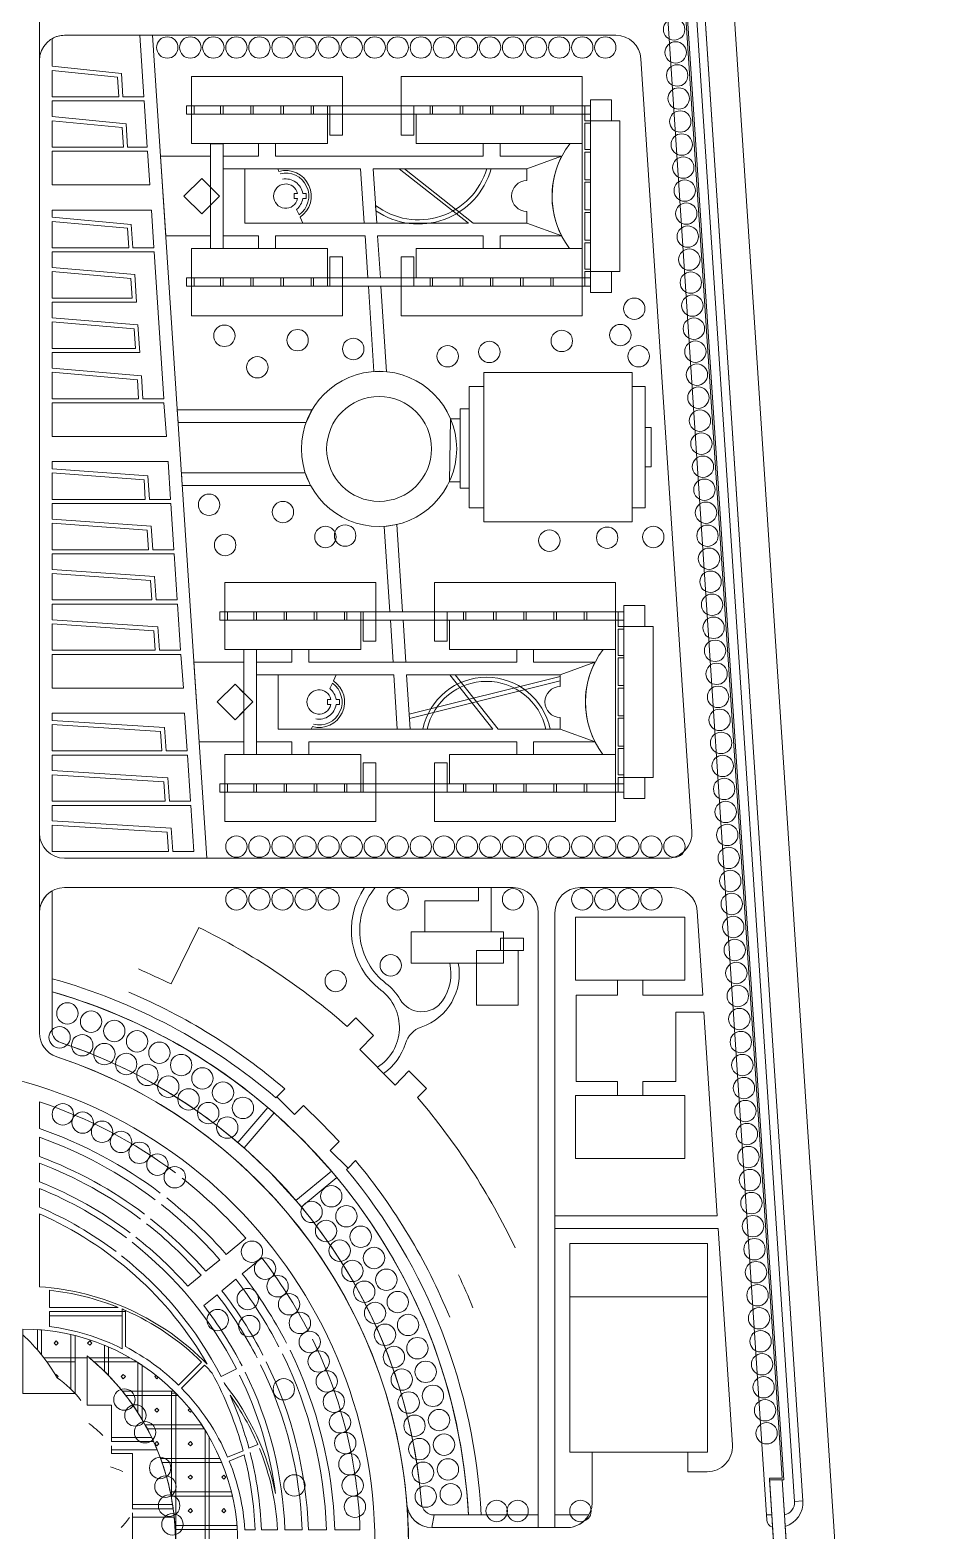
# Model space of a CAD drawing. Header units: metres. Extents: x -15673 to 64769, y -87680 to 34131.
# Drawn here: x 39820 to 61505, y -46309 to -10515 of the extents above; entities that cross this region are included whole.
import ezdxf

# ---------------------------------------------------------------- set-up
doc = ezdxf.new("R2010")
doc.units = ezdxf.units.M
for name, color, linetype, lineweight in [('11', 7, 'Continuous', 13), ('14', 7, 'Continuous', 13), ('16', 7, 'Continuous', 13), ('17', 7, 'Continuous', 13), ('27', 7, 'Continuous', 13), ('29', 7, 'Continuous', 13), ('39', 7, 'Continuous', 13), ('41', 7, 'Continuous', 13), ('42', 7, 'Continuous', 13), ('43', 7, 'Continuous', 13), ('44', 7, 'Continuous', 13), ('9', 7, 'Continuous', 13)]:
    doc.layers.add(name, color=color, linetype=linetype, lineweight=lineweight)

msp = doc.modelspace()

# ---------------------------------------------------------------- linework, layer by layer
at = {"layer": '11'}
for centre in [(55187.102, -10501.859), (43094.091, -10932.124), (43644.091, -10932.124), (44194.091, -10932.124), (44744.091, -10932.124), (45294.091, -10932.124), (45844.091, -10932.124), (46394.091, -10932.124), (46944.091, -10932.124), (47494.091, -10932.124), (48044.091, -10932.124), (48594.091, -10932.124), (49144.091, -10932.124), (49694.091, -10932.124), (50244.091, -10932.124), (50794.091, -10932.124), (51344.091, -10932.124), (51894.091, -10932.124), (52444.091, -10932.124), (52994.091, -10932.124), (53544.091, -10932.124), (55223.266, -11050.668), (55259.429, -11599.478), (55295.592, -12148.288), (55331.756, -12697.098), (55367.919, -13245.908), (55404.082, -13794.717), (55440.245, -14343.527), (55476.409, -14892.337), (55512.572, -15441.147), (55548.735, -15989.957), (55584.899, -16538.767), (54235.188, -17161.466), (55621.062, -17087.576), (53903.188, -17789.466), (55657.225, -17636.386), (44457.188, -17807.466), (46203.188, -17911.466), (47530.188, -18121.466), (52507.188, -17929.466), (49783.188, -18295.466), (50778.188, -18191.466), (54340.188, -18295.466), (55693.388, -18185.196), (45243.188, -18557.466), (55729.552, -18734.006), (55765.715, -19282.816), (55801.878, -19831.625), (55838.042, -20380.435), (55874.205, -20929.245), (55910.368, -21478.055), (44091.188, -21837.466), (45854.188, -22011.466), (55946.532, -22026.865), (44475.188, -22796.466), (46867.188, -22604.466), (47338.188, -22570.466), (52210.188, -22692.466), (53589.188, -22622.466), (54689.188, -22604.466), (55982.695, -22575.675), (56018.858, -23124.484), (56055.021, -23673.294), (56091.185, -24222.104), (56127.348, -24770.914), (56163.511, -25319.724), (56199.675, -25868.533), (56235.838, -26417.343), (56272.001, -26966.153), (56308.164, -27514.963), (56344.328, -28063.773), (56380.491, -28612.583), (56416.654, -29161.392), (56452.818, -29710.202), (44744.091, -29988.124), (45294.091, -29988.124), (45844.091, -29988.124), (46394.091, -29988.124), (46944.091, -29988.124), (47494.091, -29988.124), (48044.091, -29988.124), (48594.091, -29988.124), (49144.091, -29988.124), (49694.091, -29988.124), (50244.091, -29988.124), (50794.091, -29988.124), (51344.091, -29988.124), (51894.091, -29988.124), (52444.091, -29988.124), (52994.091, -29988.124), (53544.091, -29988.124), (54094.091, -29988.124), (54644.091, -29988.124), (55194.091, -29988.124), (56488.981, -30259.012), (56525.144, -30807.822), (44744.091, -31245.124), (45294.091, -31245.124), (45844.091, -31245.124), (46394.091, -31245.124), (46944.091, -31245.124), (48594.091, -31245.124), (51344.091, -31245.124), (52994.091, -31245.124), (53544.091, -31245.124), (54094.091, -31245.124), (54644.091, -31245.124), (56561.308, -31356.632), (56597.471, -31905.441), (56633.634, -32454.251), (48425.091, -32820.124), (56669.797, -33003.061), (47112.963, -33192.665), (56705.961, -33551.871), (40712.039, -33966.06), (41275.956, -34163.383), (56742.124, -34100.681), (40526.629, -34536.693), (41830.453, -34385.807), (41065.132, -34725.124), (41594.638, -34937.524), (42374.412, -34632.885), (42906.739, -34904.119), (56778.287, -34649.491), (42114.082, -35173.467), (43426.36, -35198.963), (56814.451, -35198.3), (42622.418, -35432.477), (43932.231, -35516.822), (43118.621, -35714.032), (43601.692, -36017.566), (44423.331, -35857.057), (56850.614, -35747.11), (40603.105, -36372.818), (44070.66, -36342.467), (44898.672, -36218.983), (56886.777, -36295.92), (41075.877, -36570.26), (44524.578, -36688.082), (41538.951, -36789.483), (41991.324, -37030.014), (56922.94, -36844.73), (42432.017, -37291.332), (56959.104, -37393.54), (42860.074, -37572.87), (43274.569, -37874.018), (56995.267, -37942.349), (47006.703, -38327.014), (57031.43, -38491.159), (46537.604, -38701.108), (47368.629, -38802.355), (46883.218, -39155.026), (57067.594, -39039.969), (47208.12, -39623.993), (47708.864, -39293.455), (57103.757, -39588.779), (45113.328, -39649.687), (48026.723, -39799.325), (45428.758, -40053.419), (47511.654, -40107.065), (48321.567, -40318.947), (57139.92, -40137.589), (45725.064, -40471.391), (47793.209, -40603.268), (57176.084, -40686.399), (45015.13, -40778.483), (46001.602, -40902.695), (48592.8, -40851.273), (44297.13, -41280.483), (46257.774, -41346.398), (48052.219, -41111.604), (48839.879, -41395.233), (57212.247, -41235.208), (45050.13, -41423.483), (48288.162, -41631.048), (46493.025, -41801.539), (49062.303, -41949.729), (57248.41, -41784.018), (46706.846, -42267.132), (48500.562, -42160.554), (57284.573, -42332.828), (46898.774, -42742.17), (48688.992, -42699.057), (49259.626, -42513.647), (42071.149, -43174.514), (45875.13, -42929.483), (49431.451, -43085.849), (57320.737, -42881.638), (42334.583, -43554.634), (47068.392, -43225.622), (48853.073, -43245.471), (57356.9, -43430.448), (47215.334, -43716.442), (48992.474, -43798.697), (49577.431, -43665.184), (42565.727, -43955.211), (47339.281, -44213.568), (49697.271, -44250.486), (57393.063, -43979.257), (49106.914, -44357.62), (42925.062, -44806.664), (47439.965, -44715.921), (49196.162, -44921.114), (49790.732, -44840.574), (43050.797, -45251.726), (46127.13, -45223.483), (47517.168, -45222.416), (43139.35, -45705.65), (49260.04, -45488.045), (49857.625, -45434.261), (47570.723, -45731.953), (50952.28, -45831.856), (51452.28, -45831.856), (52952.28, -45831.856), (43218.526, -46150.501)]:
    msp.add_circle(centre, 255.324, dxfattribs=at)
at = {"layer": '14'}
for p, q in [((40284.974, -40977.645), (40284.974, -40877.645)), ((41925.973, -40977.645), (40284.974, -40977.645))]:
    msp.add_line(p, q, dxfattribs=at)
for points in [[(53531.628, 18899.096), (53157.186, 18952.033), (53157.186, 18592.883), (53635.706, 18114.363), (55719.428, -13488.071), (57803.15, -45090.506)], [(58059.183, -45607.908), (55936.522, -13414.919), (53813.861, 18778.069)], [(53596.782, 18096.718), (55678.604, -13476.894), (57760.426, -45050.506), (57459.775, -45050.506), (57632.337, -47667.645)], [(40644.974, -10641.275), (42441.876, -10641.275), (42538.555, -12107.549), (42037.47, -12107.549), (42000.769, -11550.932), (40344.974, -11377.168), (40344.974, -10721.66)], [(41763.76, -44077.645), (41763.76, -44177.645), (42769.571, -44177.645)], [(41763.76, -44277.645), (41763.76, -44377.645), (42856.845, -44377.645)], [(57803.15, -45090.506), (57763.064, -45090.506), (57817.887, -45921.975)], [(42267.76, -45677.645), (42267.76, -45777.645), (43235.649, -45777.645)], [(42267.76, -45877.645), (42267.76, -45977.645), (43259.464, -45977.646)]]:
    msp.add_lwpolyline(points, dxfattribs=at)
for points in [[(40344.974, -12577.238), (40344.974, -12207.549), (42545.149, -12207.549), (42617.678, -13307.549), (42148.27, -13307.549), (42111.531, -12750.344)], [(40344.974, -13407.549), (42624.272, -13407.549), (42677.02, -14207.549), (40344.974, -14207.549)], [(40344.974, -14980.97), (40344.974, -14807.549), (42716.581, -14807.549), (42775.923, -15707.549), (42271.177, -15707.549), (42234.62, -15153.11)], [(40344.974, -18577.329), (40344.974, -18207.549), (42439.676, -18207.549), (42396.263, -17549.123), (40344.974, -17377.367), (40344.974, -17007.549), (42360.554, -17007.549), (42317.16, -16349.426), (40344.974, -16177.337), (40344.974, -15803.896), (42782.276, -15803.896), (43013.291, -19307.549), (42512.205, -19307.549), (42476.437, -18765.081)], [(40344.974, -19407.552), (43013.291, -19408.357), (43072.633, -20207.549), (40344.974, -20207.549)], [(40344.974, -20977.438), (40344.974, -20807.549), (43112.194, -20807.549), (43171.536, -21707.549), (42670.45, -21707.549), (42633.579, -21148.338)], [(40344.974, -22177.457), (40344.974, -21807.549), (43178.13, -21807.549), (43250.659, -22907.549), (42749.573, -22907.549), (42712.686, -22348.111)], [(40344.974, -23007.549), (43257.252, -23007.549), (43329.781, -24107.549), (42828.696, -24107.549), (42791.795, -23547.899), (40344.974, -23377.474)], [(40344.974, -24577.49), (40344.974, -24207.549), (43336.375, -24207.549), (43408.904, -25307.549), (42907.818, -25307.549), (42870.904, -24747.701)], [(40344.974, -25407.549), (43415.498, -25407.549), (43478.335, -26207.549), (40344.974, -26207.549)], [(40344.974, -26977.517), (40344.974, -26807.549), (43507.807, -26807.549), (43567.149, -27707.549), (43066.064, -27707.549), (43029.126, -27147.339)], [(40344.974, -28177.528), (40344.974, -27807.549), (43573.743, -27807.549), (43646.272, -28907.549), (43143.989, -28907.549), (43107.04, -28347.176)], [(40344.974, -29007.549), (43652.865, -29007.549), (43725.394, -30107.549), (43224.309, -30107.549), (43187.35, -29547.018), (40344.974, -29377.539)], [(40284.974, -41177.645), (42014.974, -41177.645), (42014.974, -41077.645), (40284.974, -41077.645)]]:
    msp.add_lwpolyline(points, close=True, dxfattribs=at)
msp.add_circle((48147.779, -20505.298), 1250.943, dxfattribs=at)
for centre, radius, start, end in [((40644.974, -11241.275), 600, 90, 120), ((39644.974, -46627.645), 6093.066, 68.01525, 70.68175), ((37607.634, -46549.197), 5680.655, 24.67549, 25.79052), ((37607.634, -46549.197), 5680.655, 22.47444, 23.57036), ((37607.634, -46549.197), 5680.655, 7.80609, 8.82543), ((57759.833, -45627.645), 300, 281.15787, 3.77235), ((37607.634, -46549.197), 5680.655, 5.7745, 6.78922)]:
    msp.add_arc(centre, radius, start, end, dxfattribs=at)
at = {"layer": '16'}
for p, q in [((40044.974, -11241.275), (40044.974, -29665.846)), ((48064.424, -14697.976), (48072.973, -14827.264)), ((52227.283, -27189.549), (52125.126, -27189.549)), ((40644.974, -30265.846), (44036.483, -30265.846)), ((40344.974, -34378.877), (40344.974, -31046.231)), ((48054.128, -30965.846), (47803.344, -30965.846)), ((40344.974, -33449.994), (40344.974, -33138.372)), ((52343.73, -45927.645), (53152.803, -45927.645)), ((57394.788, -46040.804), (57387.327, -45927.645)), ((57836.288, -46201.045), (57817.887, -45921.975))]:
    msp.add_line(p, q, dxfattribs=at)
for points in [[(53813.861, 18778.069), (55936.522, -13414.919), (58059.183, -45607.908)], [(58059.183, -45607.908), (58258.316, -45588.17), (56150.584, -13621.594), (54042.851, 18344.983)], [(44036.483, -30265.846), (42742.527, -10641.275), (40644.974, -10641.275)], [(52501.948, -13525.282), (51674.744, -13825.282), (51674.744, -14107.048)], [(51674.744, -14843.515), (51674.744, -15125.282), (52506.185, -15425.282)], [(53297.411, -25589.549), (52470.207, -25889.549), (52470.207, -26171.316)], [(52470.207, -26907.782), (52470.207, -27189.549), (53301.649, -27489.549)], [(45684.588, -35977.074), (45709.057, -35952.605), (46133.321, -36376.869), (46345.589, -36164.601), (46777.693, -36584.505), (47191.725, -37022.238), (46980.736, -37236.18), (47407.939, -37657.485), (47371.784, -37687.486)], [(52633.188, -46227.645), (52343.73, -46227.645), (52343.73, -45927.645)], [(57387.327, -45927.645), (57517.609, -45927.645), (57536.833, -46219.195)]]:
    msp.add_lwpolyline(points, dxfattribs=at)
for points in [[(44428.625, -13525.282), (45274.744, -13525.282), (45274.744, -13225.282), (45674.744, -13225.282), (45674.744, -13525.282), (50634.744, -13525.282), (50634.744, -13225.282), (51034.744, -13225.282), (51034.744, -13525.282), (52501.948, -13525.282), (51674.744, -13825.282), (48006.717, -13825.282), (48092.679, -15125.282), (47792.024, -15125.282), (47706.061, -13825.282), (44428.625, -13825.282)], [(42932.686, -13525.282), (44128.625, -13525.282), (44128.625, -14265.219), (43916.493, -14053.087), (43492.229, -14477.351), (43916.493, -14901.615), (44128.625, -14689.483), (44128.625, -15425.282), (43057.963, -15425.282)], [(51674.744, -15125.282), (52506.185, -15425.282), (51034.744, -15425.282), (51034.744, -15725.282), (50634.744, -15725.282), (50634.744, -15425.282), (48111.862, -15425.282), (48178.779, -16427.351), (47878.124, -16427.351), (47811.862, -15425.282), (45674.744, -15425.282), (45674.744, -15725.282), (45274.744, -15725.282), (45274.744, -15425.282), (44428.625, -15425.282), (44428.625, -13825.282), (44948.184, -13825.282), (44948.184, -15125.282), (50283.031, -15125.282), (48628.099, -13825.282), (48754.038, -13825.282), (50390.823, -15125.282)], [(48025.651, -18658.389), (48326.612, -18663.015), (48192.004, -16627.351), (47891.349, -16627.351)], [(43331.596, -19575.282), (46547.447, -19575.282), (46407.356, -19875.282), (43351.376, -19875.282)], [(50084.592, -19787.565), (49853.9, -19787.565), (49825.291, -21287.565), (50084.592, -21287.565)], [(43430.499, -21075.282), (46386.782, -21075.282), (46514.035, -21375.282), (43450.279, -21375.282)], [(48269.906, -22352.208), (48567.637, -22307.993), (48705.144, -24387.48), (48404.488, -24387.48)], [(48483.975, -25589.549), (48784.631, -25589.549), (48718.369, -24587.48), (48417.713, -24587.48)], [(45224.088, -25589.549), (46070.207, -25589.549), (46070.207, -25289.549), (46470.207, -25289.549), (46470.207, -25589.549), (51430.207, -25589.549), (51430.207, -25289.549), (51830.207, -25289.549), (51830.207, -25589.549), (53297.411, -25589.549), (52470.207, -25889.549), (48804.468, -25889.549), (48890.431, -27189.549), (48582.091, -27189.549), (48496.128, -25889.549), (45224.088, -25889.549)], [(43728.149, -25589.549), (44924.088, -25589.549), (44924.088, -26327.417), (44711.956, -26115.285), (44287.692, -26539.549), (44711.956, -26963.813), (44924.088, -26751.681), (44924.088, -27489.549), (43853.427, -27489.549)], [(52470.207, -27189.549), (53301.649, -27489.549), (51830.207, -27489.549), (51830.207, -27789.549), (51430.207, -27789.549), (51430.207, -27489.549), (46470.207, -27489.549), (46470.207, -27789.549), (46070.207, -27789.549), (46070.207, -27489.549), (45224.088, -27489.549), (45224.088, -25889.549), (45743.647, -25889.549), (45743.647, -27189.549), (50864.524, -27189.549), (49839.406, -25889.549), (49965.344, -25889.549), (50990.462, -27189.549)], [(48866.827, -26832.594), (52470.207, -25928.676), (52470.207, -26031.774), (48873.533, -26934.01)], [(50518.827, -30965.846), (50518.827, -31279.985), (49237.074, -31279.985), (49237.074, -32017.94), (50818.827, -32017.94), (50818.827, -30965.846)], [(45491.905, -36207.033), (44777.8, -37043.724), (44928.895, -37174.77), (45644.031, -36336.87)], [(47013.202, -37725.151), (46165.472, -38428.605), (46294.41, -38581.502), (47140.918, -37879.061)], [(49459.222, -45927.645), (49409.071, -46225.26), (51943.73, -46227.645), (51943.73, -45927.645)]]:
    msp.add_lwpolyline(points, close=True, dxfattribs=at)
for centre, radius in [((48147.778, -20505.298), 1850.943), ((36598.04, -46627.645), 11450)]:
    msp.add_circle(centre, radius, dxfattribs=at)
for centre, radius, start, end in [((40644.974, -11241.275), 600, 90, 180), ((54357.164, -14471.148), 2082.425, 152.98562, 207.26998), ((49087.746, -13343.577), 1697.524, 232.92697, 343.51471), ((49087.746, -13343.577), 1797.524, 235.62967, 344.45575), ((51674.744, -14475.282), 368.233, 90, 270), ((55152.628, -26535.416), 2082.425, 152.98562, 207.26998), ((50710.559, -27495.397), 1547.253, 11.40082, 168.59918), ((50710.559, -27495.397), 1447.253, 12.20031, 167.7997), ((52470.207, -26539.549), 368.233, 90, 270), ((40644.974, -29665.846), 600, 180, 270), ((40644.974, -31565.846), 600, 120, 180), ((49279.288, -31984.761), 1793.488, 145.38084, 232.64907), ((49279.288, -31984.761), 1593.488, 140.25112, 232.64908), ((48717.525, -33021.582), 1343.575, 288.99512, 10.8817), ((48717.525, -33021.582), 1143.575, 325.75657, 12.81465), ((36598.04, -46627.645), 14000, 49.53081, 74.47623), ((47510.368, -34302.524), 1322.178, 30.48228, 52.64908), ((36598.04, -46627.645), 13700, 2.9288, 74.12743), ((47510.368, -34302.524), 1122.178, 302.33908, 52.64908), ((49166.874, -33327.457), 600, 210.48228, 325.75657), ((49350.135, -34859.322), 600, 108.99512, 163.16176), ((40644.974, -34431.547), 600, 180, 251.643), ((40644.974, -34378.877), 300, 179.99999, 251.7167), ((36598.04, -46627.645), 12600, 4.44599, 71.7167), ((47510.368, -34302.524), 1322.178, 304.24742, 343.16176), ((36598.04, -46627.646), 12250, 4.46333, 71.64302), ((36598.04, -46627.645), 14000, 2.86598, 39.68622), ((49409.071, -45627.645), 600, 184.46333, 270.00001), ((49459.222, -45627.646), 300, 184.44594, 270.00004), ((57759.833, -45627.645), 300, 281.15787, 3.77234), ((57659.616, -45627.645), 600, 287.12473, 3.77237), ((52633.188, -45627.645), 600, 270, 330), ((57594.355, -46027.645), 200, 183.77236, 253.28505)]:
    msp.add_arc(centre, radius, start, end, dxfattribs=at)
at = {"layer": '17'}
for p, q in [((40344.974, -33449.994), (40344.974, -34378.877)), ((40044.974, -36076.406), (40044.974, -36709.548)), ((44777.8, -37043.724), (45491.905, -36207.033)), ((40044.974, -37379.102), (40044.974, -36921.531)), ((40044.974, -37979.25), (40044.974, -37539.354)), ((47140.918, -37879.061), (46294.41, -38581.502)), ((40044.974, -38585.186), (40044.974, -38140.935)), ((44967.228, -39329.927), (44501.211, -39714.621)), ((44346.909, -39841.996), (44015.152, -40115.859)), ((45349.194, -39792.639), (44883.176, -40177.333)), ((43899.419, -40211.395), (43583.076, -40472.535)), ((44728.874, -40304.708), (44397.117, -40578.571)), ((40284.974, -40568.284), (40284.974, -40568.284)), ((44281.385, -40674.108), (43965.041, -40935.247)), ((44744.472, -42439.418), (44379.839, -42626.882)), ((45255.099, -44249.736), (45043.043, -44337.572)), ((49459.222, -45927.645), (50280.146, -45927.645)), ((45727.98, -46277.645), (45341.038, -46277.646)), ((46311.737, -46277.645), (45901.459, -46277.646)), ((46892.092, -46277.645), (46461.833, -46277.646)), ((47692.521, -46277.645), (47092.205, -46277.646))]:
    msp.add_line(p, q, dxfattribs=at)
for points in [[(40344.974, -11477.717), (40344.974, -12107.549), (41937.253, -12107.549), (41906.529, -11641.592)], [(40344.974, -12677.717), (40344.974, -13307.549), (42048.053, -13307.549), (42017.33, -12841.592)], [(40344.974, -15077.717), (40344.974, -15707.549), (42174.62, -15707.549), (42143.897, -15241.592)], [(40344.974, -16277.717), (40344.974, -16907.549), (42253.743, -16907.549), (42223.02, -16441.592)], [(40344.974, -17477.717), (40344.974, -18107.549), (42332.865, -18107.549), (42302.142, -17641.592)], [(40344.974, -18677.717), (40344.974, -19307.549), (42411.988, -19307.549), (42382.293, -18857.175)], [(40344.974, -21077.717), (40344.974, -21707.549), (42570.233, -21707.549), (42539.51, -21241.592)], [(40344.974, -22277.717), (40344.974, -22907.549), (42649.356, -22907.549), (42618.633, -22441.592)], [(40344.974, -23477.717), (40344.974, -24107.549), (42728.479, -24107.549), (42697.755, -23641.592)], [(40344.974, -24677.717), (40344.974, -25307.549), (42807.601, -25307.549), (42776.878, -24841.592)], [(40344.974, -27077.717), (40344.974, -27707.549), (42965.846, -27707.549), (42935.123, -27241.592)], [(40344.974, -28277.717), (40344.974, -28907.549), (43043.772, -28907.549), (43013.049, -28441.592)], [(40344.974, -29477.717), (40344.974, -30107.549), (43124.092, -30107.549), (43093.369, -29641.592)]]:
    msp.add_lwpolyline(points, close=True, dxfattribs=at)
for points in [[(40284.974, -40568.284), (40284.974, -40977.645), (41925.973, -40977.645)], [(40284.974, -41433.862), (40284.974, -41077.645), (42014.974, -41077.645), (42014.974, -41962.018)], [(42094.974, -41048.85), (42094.974, -41077.645), (42014.974, -41077.645), (42014.974, -41014.397)], [(42722.444, -44077.645), (41763.76, -44077.645), (41763.76, -43310.466), (41179.76, -43310.466), (41179.76, -42132.211), (41179.76, -42132.211)], [(42856.845, -44377.645), (41763.76, -44377.645), (41763.76, -44462.466), (42267.76, -44462.466), (42267.76, -45677.645), (43221.033, -45677.645)], [(43241.39, -47277.645), (42267.76, -47277.645), (42267.76, -45977.645), (43259.464, -45977.646)]]:
    msp.add_lwpolyline(points, dxfattribs=at)
msp.add_circle((45725.064, -40471.39), 255.324, dxfattribs=at)
for centre, radius, start, end in [((36598.04, -46627.645), 13700, 49.51965, 74.12743), ((40644.974, -34378.877), 300, 180, 251.71669), ((36598.04, -46627.645), 12600, 49.51965, 71.71669), ((36598.04, -46627.645), 11100, 52.9228, 71.90855), ((36598.04, -46627.645), 10500, 52.9228, 70.83563), ((36598.04, -46627.645), 10300, 52.9228, 70.44852), ((36598.04, -46627.645), 9870, 52.9228, 69.55957), ((36598.04, -46627.645), 9720, 52.9228, 69.22967), ((36240.396, -47037.096), 11642.94, 41.44958, 51.73004), ((36598.04, -46627.645), 13700, 2.9288, 39.68622), ((36598.04, -46627.645), 9310, 52.9228, 68.26959), ((36598.04, -46627.645), 9160, 52.9228, 67.89514), ((36598.04, -46627.645), 8750, 52.9228, 66.80041), ((36598.04, -46627.645), 10300, 41.20849, 51.87037), ((36598.04, -46627.645), 10500, 41.17669, 51.87037), ((36598.04, -46627.645), 12600, 4.44599, 39.68622), ((36598.04, -46627.645), 9720, 41.30811, 51.87037), ((36598.04, -46627.645), 9870, 41.28122, 51.87037), ((36598.04, -46627.645), 9310, 41.38603, 51.87037), ((36598.04, -46627.645), 9160, 27.20851, 51.87037), ((36598.04, -46627.645), 8750, 27.20851, 51.87037), ((36075.002, -46935.146), 11705.812, 27.37653, 37.60162), ((36598.04, -46627.645), 10300, 27.20851, 37.8704), ((36598.04, -46627.645), 10500, 27.20851, 37.9022), ((39644.974, -46627.645), 6093.066, 68.01525, 83.97068), ((36598.04, -46627.645), 9720, 27.20851, 37.77077), ((36598.04, -46627.645), 9870, 27.20851, 37.79766), ((39644.974, -46627.645), 6093.066, 66.2907, 67.10978), ((36598.04, -46627.645), 9310, 27.20852, 37.69286), ((39644.974, -46627.645), 5233.066, 63.07079, 82.97518), ((36598.04, -46627.645), 11100, 1.80692, 26.15608), ((37607.634, -46549.197), 5680.655, 25.79052, 51.03667), ((36598.04, -46627.645), 10300, 1.94732, 26.15608), ((36598.04, -46627.645), 10500, 1.91021, 26.15608), ((36598.04, -46627.645), 9160, 7.60231, 26.15608), ((36598.04, -46627.645), 9310, 2.15448, 26.15608), ((36598.04, -46627.645), 9720, 2.06356, 26.15608), ((36598.04, -46627.645), 9870, 2.03219, 26.15608), ((36598.041, -46627.645), 8750, 25.84964, 26.15609), ((39644.974, -46627.645), 6153.066, 11.35856, 38.31844), ((36598.04, -46627.645), 8750, 15.1723, 23.97521), ((39626.421, -46639.137), 6114.839, 23.00146, 35.6852), ((37607.634, -46549.197), 5680.655, 8.82543, 22.47444), ((39636.42, -46628.92), 6101.679, 3.30035, 22.01081), ((36598.04, -46627.645), 8750, 2.29244, 14.51159), ((49459.222, -45627.645), 300, 184.44599, 270), ((37607.634, -46549.197), 5680.655, 352.63249, 5.7745)]:
    msp.add_arc(centre, radius, start, end, dxfattribs=at)
at = {"layer": '27'}
for points in [[(43554.744, -12325.282), (53194.744, -12325.282), (53194.744, -12525.282), (43554.744, -12525.282)], [(53054.744, -12677.351), (53194.744, -12677.351), (53194.744, -12325.282), (53054.744, -12325.282)], [(53054.744, -12737.351), (53194.744, -12737.351), (53194.744, -13367.351), (53054.744, -13367.351)], [(53054.744, -13427.351), (53194.744, -13427.351), (53194.744, -14087.351), (53054.744, -14087.351)], [(53054.744, -14147.351), (53194.744, -14147.351), (53194.744, -14807.351), (53054.744, -14807.351)], [(53054.744, -14867.351), (53194.744, -14867.351), (53194.744, -15527.351), (53054.744, -15527.351)], [(53194.744, -15587.351), (53054.744, -15587.351), (53054.744, -16217.351), (53194.744, -16217.351)], [(43554.744, -16427.351), (53194.744, -16427.351), (53194.744, -16627.351), (43554.744, -16627.351)], [(53054.744, -16277.351), (53194.744, -16277.351), (53194.744, -16627.351), (53054.744, -16627.351)], [(44350.207, -24387.48), (53990.207, -24387.48), (53990.207, -24587.48), (44350.207, -24587.48)], [(53850.207, -24739.549), (53990.207, -24739.549), (53990.207, -24387.48), (53850.207, -24387.48)], [(53850.207, -24799.549), (53990.207, -24799.549), (53990.207, -25429.549), (53850.207, -25429.549)], [(53850.207, -25489.549), (53990.207, -25489.549), (53990.207, -26149.549), (53850.207, -26149.549)], [(53850.207, -26209.549), (53990.207, -26209.549), (53990.207, -26869.549), (53850.207, -26869.549)], [(53850.207, -26929.549), (53990.207, -26929.549), (53990.207, -27589.549), (53850.207, -27589.549)], [(53990.207, -27649.549), (53850.207, -27649.549), (53850.207, -28279.549), (53990.207, -28279.549)], [(44350.207, -28489.549), (53990.207, -28489.549), (53990.207, -28689.549), (44350.207, -28689.549)], [(53850.207, -28339.549), (53990.207, -28339.549), (53990.207, -28689.549), (53850.207, -28689.549)]]:
    msp.add_lwpolyline(points, close=True, dxfattribs=at)
at = {"layer": '29'}
for p, q in [((40044.974, -38748.645), (40044.974, -40487.594)), ((43366.358, -42835.551), (43914.298, -42280.53)), ((44534.769, -44548.103), (44903.3, -44395.456)), ((44928.925, -44493.081), (44572.741, -44640.617)), ((44946.734, -46277.63), (45190.915, -46277.645))]:
    msp.add_line(p, q, dxfattribs=at)
for points in [[(46204.034, -14415.282), (46125.124, -14415.282), (46125.124, -14535.282), (46204.034, -14535.282)], [(46999.498, -26479.549), (46920.588, -26479.549), (46920.588, -26599.549), (46999.498, -26599.549)], [(42094.944, -41048.918), (42094.974, -41048.85), (42094.974, -41913.181)], [(43985.116, -42351.125), (43985.462, -42350.785), (43437.461, -42905.868)]]:
    msp.add_lwpolyline(points, dxfattribs=at)
for centre, radius, start, end in [((45920.914, -14475.282), 289.408, 11.96534, 348.03466), ((46716.378, -26539.549), 289.408, 11.96534, 348.03466), ((36598.04, -46627.645), 8600, 30.00533, 66.37141), ((39644.974, -46627.645), 6153.066, 44.34292, 86.27267), ((39644.974, -46627.645), 6092.992, 45.51727, 66.2907), ((39644.974, -46627.645), 5313.066, 45.5392, 62.54012), ((39644.974, -46627.645), 6093.066, 42.09787, 44.57696), ((36598.04, -46627.645), 8600, 15.04377, 28.35773), ((39644.974, -46627.645), 5313.623, 23.03918, 44.46086), ((39644.974, -46627.645), 5313.302, 3.77711, 21.96082), ((36598.04, -46627.645), 8600, 2.33245, 14.37133)]:
    msp.add_arc(centre, radius, start, end, dxfattribs=at)
at = {"layer": '39'}
msp.add_line((43188.865, -33264.598), (43845.192, -31915.787), dxfattribs=at)
for points in [[(43674.744, -11625.282), (47274.744, -11625.282), (47274.744, -12325.282), (43674.744, -12325.282)], [(52994.744, -11625.282), (48674.744, -11625.282), (48674.744, -12325.282), (52994.744, -12325.282)], [(53194.744, -12325.282), (52994.744, -12325.282), (52994.744, -16427.351), (53194.744, -16427.351)], [(53194.744, -12177.351), (53694.744, -12177.351), (53694.744, -12677.351), (53194.744, -12677.351)], [(53894.744, -16277.351), (53194.744, -16277.351), (53194.744, -12677.351), (53894.744, -12677.351)], [(43674.744, -15727.351), (46914.744, -15727.351), (46914.744, -16427.351), (43674.744, -16427.351)], [(52994.744, -15727.351), (49034.744, -15727.351), (49034.744, -16427.351), (52994.744, -16427.351)], [(53194.744, -16777.351), (53694.744, -16777.351), (53694.744, -16277.351), (53194.744, -16277.351)], [(50649.547, -22245.693), (54188.067, -22245.693), (54188.067, -18679.552), (50649.547, -18679.552)], [(50294.603, -19012.623), (50649.547, -19012.623), (50649.547, -21912.623), (50294.603, -21912.623)], [(54494.603, -19012.623), (54188.067, -19012.623), (54188.067, -21912.623), (54494.603, -21912.623)], [(50084.592, -19548.165), (50294.603, -19548.165), (50294.603, -21437.113), (50084.592, -21437.113)], [(54640.916, -19993.54), (54494.603, -19993.54), (54494.603, -20931.705), (54640.916, -20931.705)], [(44470.207, -23687.48), (48070.207, -23687.48), (48070.207, -24387.48), (44470.207, -24387.48)], [(53790.207, -23687.48), (49470.207, -23687.48), (49470.207, -24387.48), (53790.207, -24387.48)], [(53990.207, -24239.549), (54490.207, -24239.549), (54490.207, -24739.549), (53990.207, -24739.549)], [(53990.207, -24387.48), (53790.207, -24387.48), (53790.207, -28489.549), (53990.207, -28489.549)], [(54690.207, -28339.549), (53990.207, -28339.549), (53990.207, -24739.549), (54690.207, -24739.549)], [(44470.207, -27789.549), (47710.207, -27789.549), (47710.207, -28489.549), (44470.207, -28489.549)], [(53790.207, -27789.549), (49830.207, -27789.549), (49830.207, -28489.549), (53790.207, -28489.549)], [(53990.207, -28839.549), (54490.207, -28839.549), (54490.207, -28339.549), (53990.207, -28339.549)], [(52834.585, -33171.015), (55444.039, -33171.015), (55444.039, -31671.015), (52834.585, -31671.015)], [(48911.947, -32017.94), (51115.121, -32017.94), (51115.121, -32767.94), (48911.947, -32767.94)], [(51043.173, -32168.382), (51589.998, -32168.382), (51589.998, -32468.382), (51043.173, -32468.382)], [(51461.947, -32468.382), (50475.204, -32468.382), (50475.204, -33766.871), (51461.947, -33766.871)], [(52834.585, -37426.088), (55444.039, -37426.088), (55444.039, -35926.088), (52834.585, -35926.088)], [(52697.13, -40726.466), (55982.13, -40726.466), (55982.13, -39455.044), (52697.13, -39455.044)], [(57763.064, -45090.506), (57930.351, -47627.645), (57629.7, -47627.645), (57462.412, -45090.506)]]:
    msp.add_lwpolyline(points, close=True, dxfattribs=at)
for points in [[(47386.182, -34275.48), (47589.845, -34071.817), (48014.109, -34496.081), (47688.736, -34825.758), (48532.569, -35675.539), (48854.36, -35336.332), (49278.634, -35760.606), (49067.225, -35974.973)], [(47586.473, -37476.452), (47407.939, -37657.485), (46980.736, -37236.18), (47191.725, -37022.238), (46777.693, -36584.505), (46345.589, -36164.601), (46133.321, -36376.869), (45709.057, -35952.605), (45897.371, -35764.291)]]:
    msp.add_lwpolyline(points, dxfattribs=at)
for centre, radius, start, end in [((36598.041, -46627.644), 16399.998, 48.86667, 63.77486), ((27870.513, -65694.399), 35865.637, 64.7161, 66.09341), ((36598.041, -46627.644), 14299.998, 49.43556, 67.03245), ((36598.037, -46627.647), 16400.004, 25.54496, 40.50792), ((36598.038, -46627.647), 14300.003, 22.25725, 39.78761), ((36598.121, -46627.61), 14899.912, 22.25724, 25.54497), ((36745.504, -44783.31), 4285.457, 29.72775, 47.42276), ((39107.085, -44658.016), 2418.338, 37.15015, 55.78378), ((39644.996, -45931.173), 2696.108, 44.78527, 54.18622), ((39644.994, -51000.336), 6562.777, 68.66732, 71.36981), ((39644.98, -44001.496), 3236.32, 316.53296, 322.0605)]:
    msp.add_arc(centre, radius, start, end, dxfattribs=at)
at = {"layer": '41'}
for points in [[(40894.974, -42176.751), (40794.974, -42176.751), (40794.974, -42276.751), (40894.974, -42276.751)], [(41694.974, -42176.751), (41594.974, -42176.751), (41594.974, -42276.751), (41694.974, -42276.751)], [(42494.974, -42976.751), (42394.974, -42976.751), (42394.974, -43076.751), (42494.974, -43076.751)], [(43253.207, -42976.751), (43194.974, -42976.751), (43194.974, -43076.751), (43294.974, -43076.751), (43294.974, -43018.508)], [(43294.974, -43776.751), (43194.974, -43776.751), (43194.974, -43876.751), (43294.974, -43876.751)], [(43294.974, -44576.751), (43194.974, -44576.751), (43194.974, -44676.751), (43294.974, -44676.751)], [(44094.974, -44576.751), (43994.974, -44576.751), (43994.974, -44676.751), (44094.974, -44676.751)], [(43294.974, -45376.751), (43194.974, -45376.751), (43194.974, -45476.751), (43294.974, -45476.751)], [(44094.974, -45376.751), (43994.974, -45376.751), (43994.974, -45476.751), (44094.974, -45476.751)], [(44094.974, -46176.751), (43994.974, -46176.751), (43994.974, -46276.751), (44094.974, -46276.751)]]:
    msp.add_lwpolyline(points, close=True, dxfattribs=at)
at = {"layer": '42'}
for points in [[(40094.974, -41514.342), (39994.974, -41506.525), (39994.974, -41989.372), (40094.974, -42110.073)], [(40444.974, -41776.751), (40394.974, -41826.751), (40444.974, -41876.751), (40494.974, -41826.751)], [(40894.974, -41649.104), (40794.974, -41625.059), (40794.974, -42926.141), (40894.974, -43029.578)], [(41244.974, -41776.751), (41194.974, -41826.751), (41244.974, -41876.751), (41294.974, -41826.751)], [(40894.974, -42176.751), (40147.121, -42176.751), (40221.466, -42276.751), (40894.974, -42276.751)], [(42201.908, -42176.751), (41234.144, -42176.751), (41351.437, -42276.751), (42368.592, -42276.751)], [(41694.974, -41921.706), (41694.974, -42604.136), (41594.974, -42503.091), (41594.974, -41879.396)], [(40444.974, -42576.751), (40494.974, -42626.751), (40464.89, -42656.835), (40428.859, -42592.867)], [(42044.974, -42576.751), (41994.974, -42626.751), (42044.974, -42676.751), (42094.974, -42626.751)], [(42494.974, -42358.469), (42494.974, -43653.725), (42394.974, -43491.219), (42394.974, -42293.378)], [(42879.683, -42642.043), (42844.974, -42676.751), (42794.974, -42626.751), (42824.132, -42597.593)], [(43253.207, -42976.751), (42024.362, -42976.751), (42103.407, -43076.751), (43351.66, -43076.751)], [(43294.974, -43018.508), (43194.974, -43018.508), (43194.974, -45523.779), (43221.033, -45677.645), (43235.649, -45777.645), (43248.456, -45877.645), (43259.464, -45977.645), (43276.067, -46176.751), (43294.974, -46627.645)], [(42844.974, -43376.751), (42794.974, -43426.751), (42844.974, -43476.751), (42894.974, -43426.751)], [(43629.776, -43391.95), (43594.974, -43426.751), (43644.974, -43476.751), (43674.238, -43447.488)], [(43913.554, -43776.751), (42565.799, -43776.751), (42620.406, -43876.751), (43978.674, -43876.751)], [(44094.974, -44069.156), (43994.974, -43902.6), (43994.974, -49352.691), (44094.974, -49186.135)], [(42844.974, -44176.751), (42794.974, -44226.751), (42844.974, -44276.751), (42894.974, -44226.751)], [(43644.974, -44176.751), (43594.974, -44226.751), (43644.974, -44276.751), (43694.974, -44226.751)], [(44350.524, -44576.751), (42934.857, -44576.751), (42970.823, -44676.751), (44392.856, -44676.751)], [(43644.974, -44976.751), (43594.974, -45026.751), (43644.974, -45076.751), (43694.974, -45026.751)], [(44444.974, -44976.751), (44394.974, -45026.751), (44444.974, -45076.751), (44494.974, -45026.751)], [(44623.291, -45376.751), (43194.974, -45376.751), (43194.974, -45476.751), (44647.355, -45476.751)], [(43644.974, -45776.751), (43594.974, -45826.751), (43644.974, -45876.751), (43694.974, -45826.751)], [(44444.974, -45776.751), (44394.974, -45826.751), (44444.974, -45876.751), (44494.974, -45826.751)], [(44758.199, -46176.751), (43276.067, -46176.751), (43281.753, -46276.751), (44766.033, -46276.751)]]:
    msp.add_lwpolyline(points, close=True, dxfattribs=at)
at = {"layer": '43'}
for p, q in [((46177.926, -14793.966), (46237.882, -14924.035)), ((46973.39, -26220.865), (47033.346, -26090.795))]:
    msp.add_line(p, q, dxfattribs=at)
for points in [[(45760.077, -13887.481), (45731.405, -13825.282), (47706.061, -13825.282), (47792.024, -15125.282), (46330.648, -15125.282), (46263.384, -14979.358)], [(46325.901, -14415.282), (46406.845, -14415.282), (46406.845, -14535.282), (46325.901, -14535.282)], [(46555.54, -27127.349), (46526.869, -27189.549), (48582.091, -27189.549), (48496.128, -25889.549), (47126.111, -25889.549), (47058.847, -26035.473)], [(47121.365, -26599.549), (47202.308, -26599.549), (47202.308, -26479.549), (47121.365, -26479.549)], [(39644.974, -41494.579), (39644.974, -43029.578), (40894.974, -43029.578), (40894.974, -42176.751), (41179.761, -42176.751), (41179.761, -42132.211)]]:
    msp.add_lwpolyline(points, dxfattribs=at)
msp.add_lwpolyline([(45644.031, -36336.87), (46353.344, -37006.624), (47013.202, -37725.151), (46165.472, -38428.605), (45569.115, -37780.057), (44928.895, -37174.77)], close=True, dxfattribs=at)
for centre, radius, start, end in [((45920.914, -14475.282), 609.408, 304.19221, 105.30302), ((45920.914, -14475.282), 549.408, 305.23471, 104.26051), ((45920.914, -14475.282), 409.408, 8.42722, 100.60979), ((45920.915, -14475.282), 409.407, 308.8854, 351.57284), ((46716.377, -26539.549), 609.408, 254.69698, 55.80779), ((46716.378, -26539.549), 549.408, 255.73949, 54.76529), ((46716.378, -26539.548), 409.407, 8.42716, 51.1146), ((46716.377, -26539.549), 409.408, 259.39021, 351.57277), ((39644.974, -46627.645), 5133.066, 270, 90), ((37607.634, -46549.197), 5680.655, 308.12122, 51.03667)]:
    msp.add_arc(centre, radius, start, end, dxfattribs=at)
at = {"layer": '44'}
for p, q in [((40044.974, 23086.651), (40044.974, -34431.547)), ((54042.851, 18344.983), (58258.316, -45588.17)), ((53811.924, 8298.12), (57394.788, -46040.804)), ((40044.974, -11241.275), (40044.974, -9341.275)), ((53797.441, -10641.275), (40644.974, -10641.275)), ((55610.974, -29626.371), (54396.141, -11201.8)), ((40044.974, -31565.846), (40044.974, -29665.846)), ((40644.974, -30265.846), (55012.274, -30265.846)), ((51343.73, -30965.846), (40644.974, -30965.846)), ((55137.552, -30965.846), (52943.73, -30965.846)), ((49409.071, -46225.26), (52633.188, -46227.645)), ((57536.833, -46219.195), (57591.303, -47045.307)), ((57836.288, -46201.045), (57891.342, -47036.013))]:
    msp.add_line(p, q, dxfattribs=at)
for points in [[(58390.187, -47588.17), (60797.36, -84096.173), (61505.402, -84195.085), (54227.272, 26187.481), (53528.789, 26141.426), (53915.146, 20281.804)], [(52343.73, -31565.846), (52343.73, -46227.645), (51943.73, -46227.645), (51943.73, -31565.846)], [(56575.718, -44257.99), (56235.164, -39093.034), (52343.73, -39093.034), (52343.73, -38793.034), (56215.383, -38793.034), (55895.06, -33934.908), (55227.981, -33934.908), (55227.981, -35588.627), (54439.312, -35588.627), (54439.312, -35926.088), (53839.312, -35926.088), (53839.312, -35588.627), (52853.388, -35588.627), (52853.388, -33534.908), (53839.312, -33534.908), (53839.312, -33171.015), (54439.312, -33171.015), (54439.312, -33534.908), (55868.686, -33534.908), (55736.252, -31526.371)], [(53233.188, -45627.645), (53233.188, -44427.645), (55512.188, -44427.645), (55512.188, -44897.466), (55977.018, -44897.466)]]:
    msp.add_lwpolyline(points, dxfattribs=at)
msp.add_circle((36598.04, -46627.645), 11450, dxfattribs=at)
for centre, radius, start, end in [((40644.974, -11241.275), 600, 90, 180), ((53797.441, -11241.275), 600, 3.77237, 90), ((40644.974, -29665.846), 600, 180, 270), ((55012.274, -29665.846), 600, 270, 3.77237), ((40644.974, -31565.846), 600, 90, 180), ((51343.73, -31565.846), 600, 0, 90), ((52943.73, -31565.846), 600, 90, 180), ((55137.552, -31565.846), 600, 3.77237, 90), ((40644.974, -34431.547), 600, 180, 251.64302), ((36598.04, -46627.645), 12250, 278.94019, 71.64302), ((55977.018, -44297.466), 600, 270, 3.77237), ((36598.04, -46627.645), 12252.385, 355.29263, 4.46333), ((49409.071, -45627.645), 597.615, 184.46333, 270), ((52633.188, -45627.645), 600, 270, 0), ((57659.616, -45627.645), 600, 287.12473, 3.77237), ((57594.355, -46027.645), 200, 183.77237, 253.28505)]:
    msp.add_arc(centre, radius, start, end, dxfattribs=at)
at = {"layer": '9'}
for points in [[(43734.744, -12525.282), (43674.744, -12525.282), (43674.744, -12325.282), (43734.744, -12325.282)], [(43674.744, -13225.282), (46914.744, -13225.282), (46914.744, -12525.282), (43674.744, -12525.282)], [(44424.744, -12525.282), (44364.744, -12525.282), (44364.744, -12325.282), (44424.744, -12325.282)], [(45144.744, -12525.282), (45084.744, -12525.282), (45084.744, -12325.282), (45144.744, -12325.282)], [(45864.744, -12525.282), (45804.744, -12525.282), (45804.744, -12325.282), (45864.744, -12325.282)], [(46584.744, -12525.282), (46524.744, -12525.282), (46524.744, -12325.282), (46584.744, -12325.282)], [(46974.744, -12525.282), (46914.744, -12525.282), (46914.744, -12325.282), (46974.744, -12325.282)], [(46974.744, -13025.282), (47274.744, -13025.282), (47274.744, -12325.282), (46974.744, -12325.282)], [(48974.744, -13025.282), (48674.744, -13025.282), (48674.744, -12325.282), (48974.744, -12325.282)], [(52994.744, -13225.282), (49034.744, -13225.282), (49034.744, -12525.282), (52994.744, -12525.282)], [(49424.744, -12525.282), (49364.744, -12525.282), (49364.744, -12325.282), (49424.744, -12325.282)], [(50144.744, -12525.282), (50084.744, -12525.282), (50084.744, -12325.282), (50144.744, -12325.282)], [(50864.744, -12525.282), (50804.744, -12525.282), (50804.744, -12325.282), (50864.744, -12325.282)], [(51584.744, -12525.282), (51524.744, -12525.282), (51524.744, -12325.282), (51584.744, -12325.282)], [(52304.744, -12525.282), (52244.744, -12525.282), (52244.744, -12325.282), (52304.744, -12325.282)], [(53054.744, -12525.282), (52994.744, -12525.282), (52994.744, -12325.282), (53054.744, -12325.282)], [(44128.625, -13227.351), (44428.625, -13227.351), (44428.625, -15727.351), (44128.625, -15727.351)], [(43916.493, -14053.087), (43492.229, -14477.351), (43916.493, -14901.615), (44340.757, -14477.351)], [(46974.744, -15927.351), (47274.744, -15927.351), (47274.744, -16627.351), (46974.744, -16627.351)], [(48974.744, -15927.351), (48674.744, -15927.351), (48674.744, -16627.351), (48974.744, -16627.351)], [(43674.744, -16627.351), (43734.744, -16627.351), (43734.744, -16427.351), (43674.744, -16427.351)], [(44364.744, -16627.351), (44424.744, -16627.351), (44424.744, -16427.351), (44364.744, -16427.351)], [(45084.744, -16627.351), (45144.744, -16627.351), (45144.744, -16427.351), (45084.744, -16427.351)], [(45804.744, -16627.351), (45864.744, -16627.351), (45864.744, -16427.351), (45804.744, -16427.351)], [(46524.744, -16627.351), (46584.744, -16627.351), (46584.744, -16427.351), (46524.744, -16427.351)], [(46914.744, -16627.351), (46974.744, -16627.351), (46974.744, -16427.351), (46914.744, -16427.351)], [(49364.744, -16627.351), (49424.744, -16627.351), (49424.744, -16427.351), (49364.744, -16427.351)], [(50084.744, -16627.351), (50144.744, -16627.351), (50144.744, -16427.351), (50084.744, -16427.351)], [(50804.744, -16627.351), (50864.744, -16627.351), (50864.744, -16427.351), (50804.744, -16427.351)], [(51524.744, -16627.351), (51584.744, -16627.351), (51584.744, -16427.351), (51524.744, -16427.351)], [(52244.744, -16627.351), (52304.744, -16627.351), (52304.744, -16427.351), (52244.744, -16427.351)], [(52994.744, -16627.351), (53054.744, -16627.351), (53054.744, -16427.351), (52994.744, -16427.351)], [(43674.744, -17327.351), (47274.744, -17327.351), (47274.744, -16627.351), (43674.744, -16627.351)], [(52994.744, -17327.351), (48674.744, -17327.351), (48674.744, -16627.351), (52994.744, -16627.351)], [(44530.207, -24587.48), (44470.207, -24587.48), (44470.207, -24387.48), (44530.207, -24387.48)], [(44470.207, -25287.48), (47710.207, -25287.48), (47710.207, -24587.48), (44470.207, -24587.48)], [(45220.207, -24587.48), (45160.207, -24587.48), (45160.207, -24387.48), (45220.207, -24387.48)], [(45940.207, -24587.48), (45880.207, -24587.48), (45880.207, -24387.48), (45940.207, -24387.48)], [(46660.207, -24587.48), (46600.207, -24587.48), (46600.207, -24387.48), (46660.207, -24387.48)], [(47380.207, -24587.48), (47320.207, -24587.48), (47320.207, -24387.48), (47380.207, -24387.48)], [(47770.207, -24587.48), (47710.207, -24587.48), (47710.207, -24387.48), (47770.207, -24387.48)], [(47770.207, -25087.48), (48070.207, -25087.48), (48070.207, -24387.48), (47770.207, -24387.48)], [(49770.207, -25087.48), (49470.207, -25087.48), (49470.207, -24387.48), (49770.207, -24387.48)], [(53790.207, -25287.48), (49830.207, -25287.48), (49830.207, -24587.48), (53790.207, -24587.48)], [(50220.207, -24587.48), (50160.207, -24587.48), (50160.207, -24387.48), (50220.207, -24387.48)], [(50940.207, -24587.48), (50880.207, -24587.48), (50880.207, -24387.48), (50940.207, -24387.48)], [(51660.207, -24587.48), (51600.207, -24587.48), (51600.207, -24387.48), (51660.207, -24387.48)], [(52380.207, -24587.48), (52320.207, -24587.48), (52320.207, -24387.48), (52380.207, -24387.48)], [(53100.207, -24587.48), (53040.207, -24587.48), (53040.207, -24387.48), (53100.207, -24387.48)], [(53850.207, -24587.48), (53790.207, -24587.48), (53790.207, -24387.48), (53850.207, -24387.48)], [(44924.088, -25289.549), (45224.088, -25289.549), (45224.088, -27789.549), (44924.088, -27789.549)], [(44711.956, -26115.285), (44287.692, -26539.549), (44711.956, -26963.813), (45136.22, -26539.549)], [(47770.207, -27989.549), (48070.207, -27989.549), (48070.207, -28689.549), (47770.207, -28689.549)], [(49770.207, -27989.549), (49470.207, -27989.549), (49470.207, -28689.549), (49770.207, -28689.549)], [(44470.207, -28689.549), (44530.207, -28689.549), (44530.207, -28489.549), (44470.207, -28489.549)], [(45160.207, -28689.549), (45220.207, -28689.549), (45220.207, -28489.549), (45160.207, -28489.549)], [(45880.207, -28689.549), (45940.207, -28689.549), (45940.207, -28489.549), (45880.207, -28489.549)], [(46600.207, -28689.549), (46660.207, -28689.549), (46660.207, -28489.549), (46600.207, -28489.549)], [(47320.207, -28689.549), (47380.207, -28689.549), (47380.207, -28489.549), (47320.207, -28489.549)], [(47710.207, -28689.549), (47770.207, -28689.549), (47770.207, -28489.549), (47710.207, -28489.549)], [(50160.207, -28689.549), (50220.207, -28689.549), (50220.207, -28489.549), (50160.207, -28489.549)], [(50880.207, -28689.549), (50940.207, -28689.549), (50940.207, -28489.549), (50880.207, -28489.549)], [(51600.207, -28689.549), (51660.207, -28689.549), (51660.207, -28489.549), (51600.207, -28489.549)], [(52320.207, -28689.549), (52380.207, -28689.549), (52380.207, -28489.549), (52320.207, -28489.549)], [(53040.207, -28689.549), (53100.207, -28689.549), (53100.207, -28489.549), (53040.207, -28489.549)], [(53790.207, -28689.549), (53850.207, -28689.549), (53850.207, -28489.549), (53790.207, -28489.549)], [(44470.207, -29389.549), (48070.207, -29389.549), (48070.207, -28689.549), (44470.207, -28689.549)], [(53790.207, -29389.549), (49470.207, -29389.549), (49470.207, -28689.549), (53790.207, -28689.549)], [(52697.13, -44427.645), (55982.13, -44427.645), (55982.13, -40726.466), (52697.13, -40726.466)]]:
    msp.add_lwpolyline(points, close=True, dxfattribs=at)
for points in [[(52688.539, -15727.351), (52994.744, -15727.351), (52994.744, -13225.282), (52696.307, -13225.282), (52694.744, -13227.351)], [(53484.003, -27789.549), (53790.207, -27789.549), (53790.207, -25287.48), (53491.77, -25287.48), (53490.207, -25289.549)]]:
    msp.add_lwpolyline(points, dxfattribs=at)
for centre in [(54357.164, -14481.484), (55152.628, -26543.682)]:
    msp.add_arc(centre, 2082.425, 142.96903, 216.74659, dxfattribs=at)

doc.saveas('drawing.dxf')
